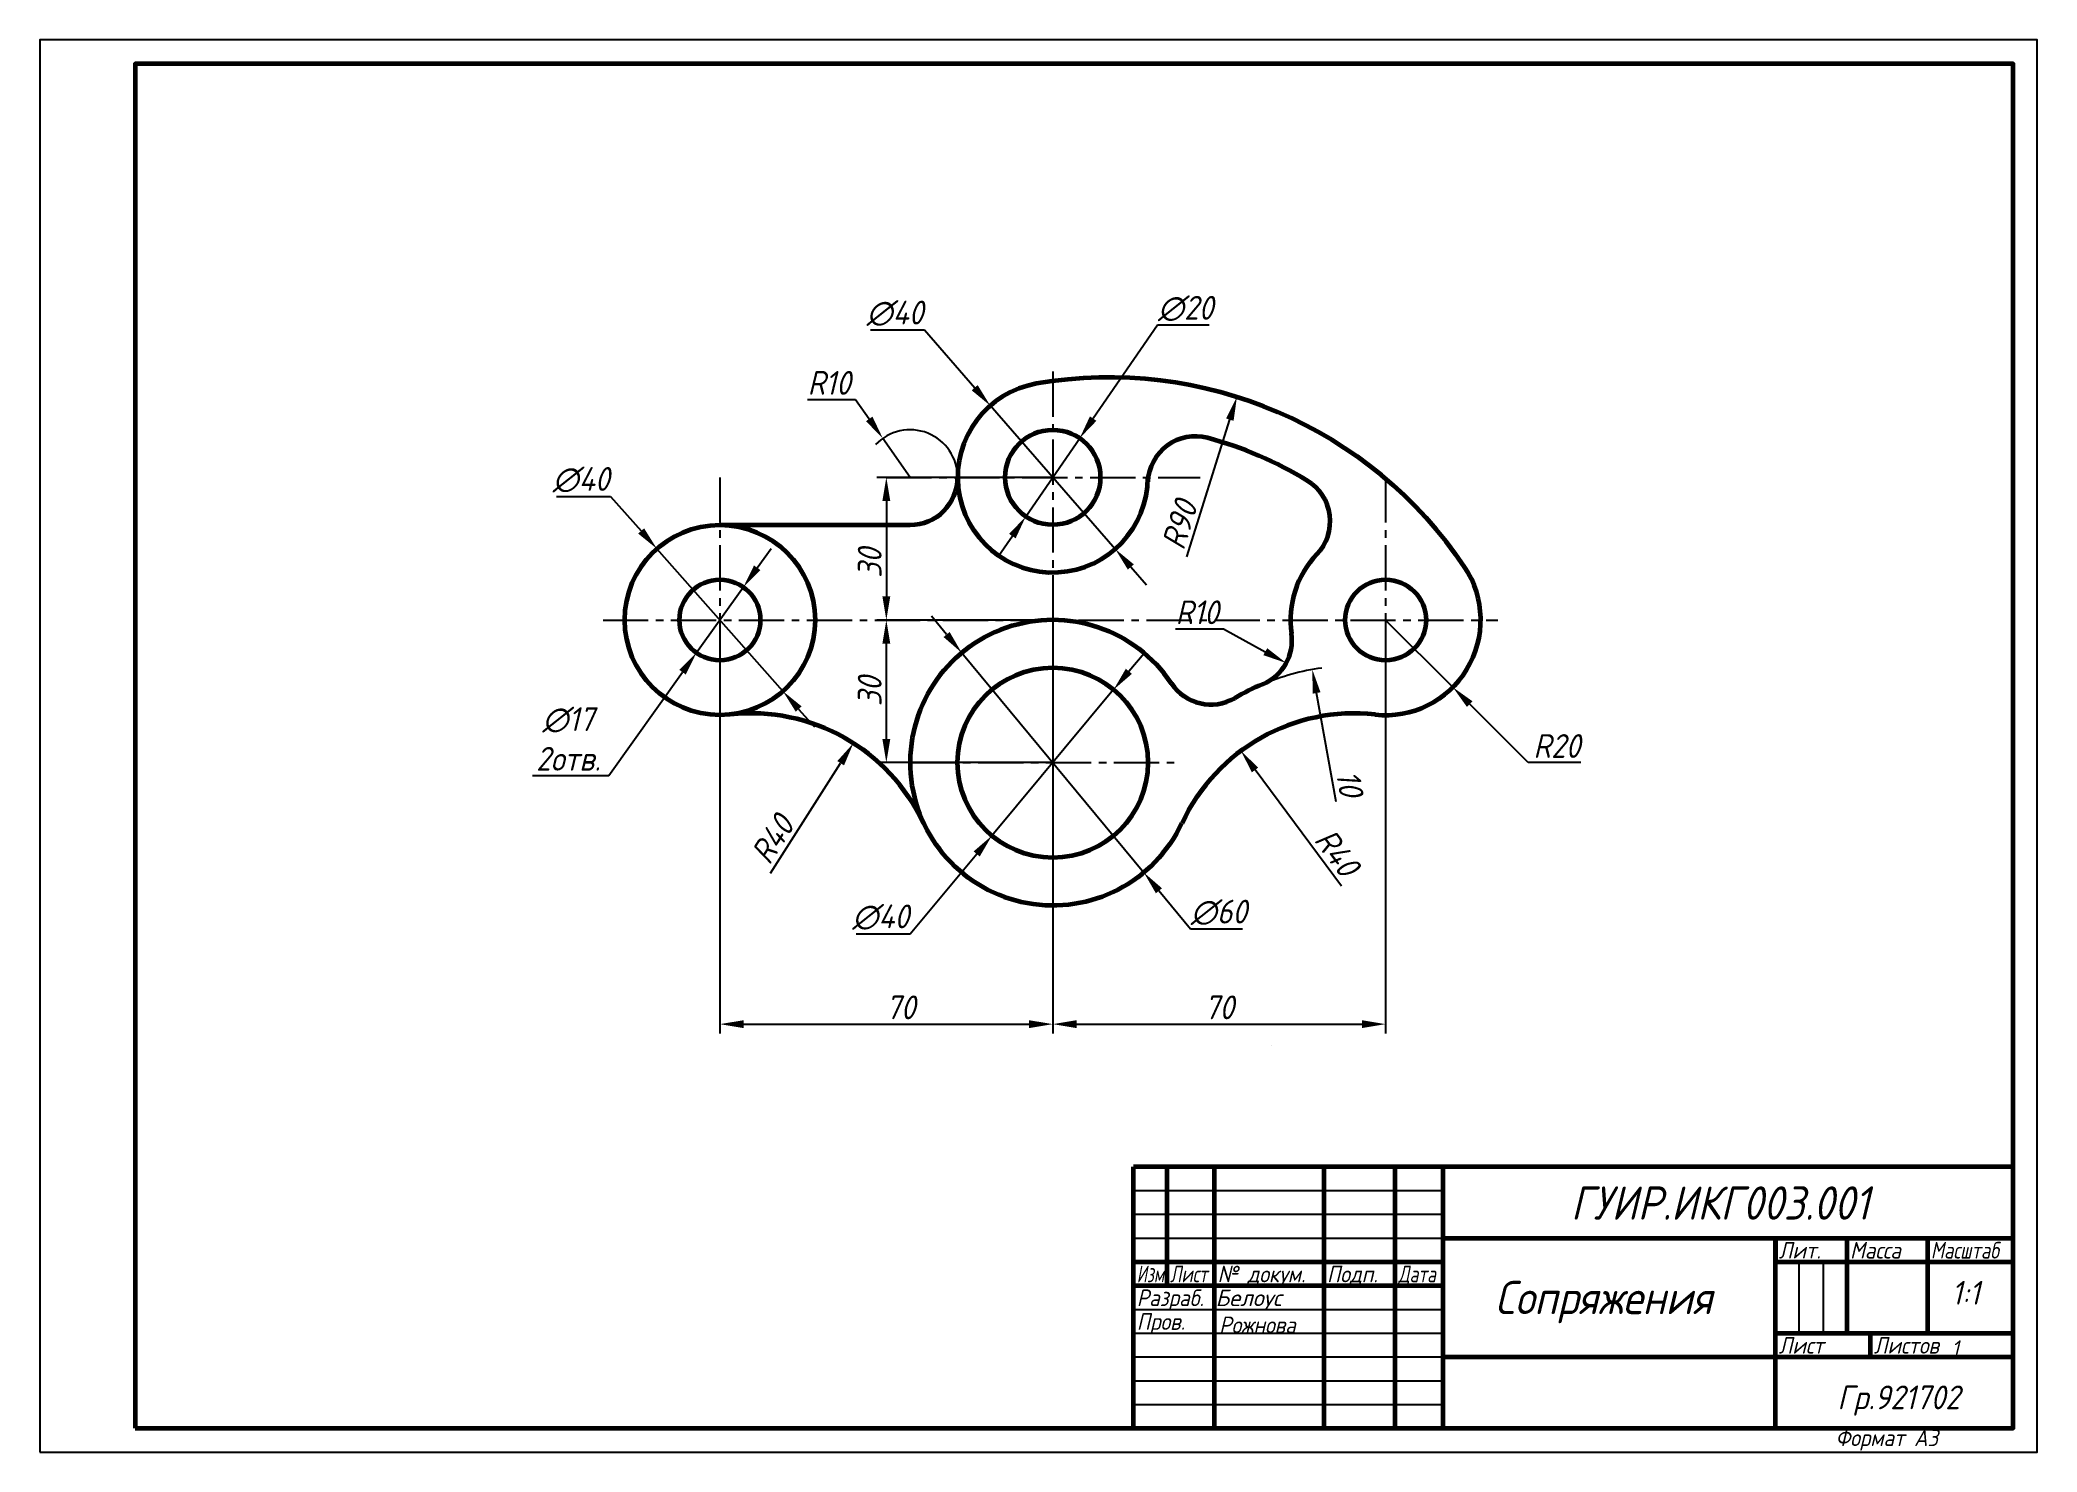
# Model space of a CAD drawing. Header units: millimetres. Extents: x 0 to 420, y 0 to 297.
import ezdxf

# ---------------------------------------------------------------- set-up
doc = ezdxf.new("R2010")
doc.units = ezdxf.units.MM
doc.header["$LTSCALE"] = 0.5
doc.linetypes.add('осевая2', pattern=[28.575, 19.05, -3.175, 3.175, -3.175])
doc.layers.get('0').update_dxf_attribs({"lineweight": 60})
doc.layers.get('Defpoints').update_dxf_attribs({"color": 5})
doc.layers.add('1-оси', color=1, linetype='осевая2')
doc.layers.add('3-размеры', color=6, linetype='Continuous')
doc.layers.add('4-текст', color=7, linetype='Continuous', true_color=0x00ad00)
doc.styles.get("Standard").update_dxf_attribs({"font": 'isocpeui.ttf', "width": 0.9})
doc.dimstyles.new('Standart', dxfattribs={"dimtxt": 5, "dimasz": 5, "dimexe": 2, "dimexo": 0, "dimgap": 1, "dimtad": 1, "dimtoh": 1, "dimdec": 0, "dimtxsty": 'Standard', "dimcen": 2.5, "dimadec": 0, "dimazin": 0, "dimtfac": 1, "dimtdec": 0, "dimtmove": 0, "dimatfit": 3, "dimldrblk": 'DOTSMALL', "dimfxl": 1, "dimarcsym": 0})

# ---------------------------------------------------------------- blocks, each defined once
blk = doc.blocks.new('*D45')
at = {"layer": '3-размеры', "color": 0, "lineweight": -2, "transparency": 16777216}
for p, q in [((150.85, 185.99), (153.75, 190.05)), ((147.94, 181.92), (138.06, 168.08)), ((119.65, 142.32), (135.15, 164.01)), ((103.59, 142.32), (119.65, 142.32))]:
    blk.add_line(p, q, dxfattribs=at)
at = {"layer": '3-размеры', "color": 0, "lineweight": 20, "transparency": 16777216}
for points in [[(150.17, 186.47), (151.52, 185.5), (147.94, 181.92)], [(134.48, 164.5), (135.83, 163.53), (138.06, 168.08)]]:
    blk.add_solid(points, dxfattribs=at)
at = {"layer": 'Defpoints', "color": 0, "lineweight": 20, "transparency": 16777216}
for p in [(147.94, 181.92), (138.06, 168.08)]:
    blk.add_point(p, dxfattribs=at)
at = {"layer": '3-размеры', "color": 0, "transparency": 16777216, "insert": (111.12, 149.98), "char_height": 5, "attachment_point": 5}
blk.add_mtext('∅17\\P2отв.', dxfattribs=at)
blk = doc.blocks.new('_DotSmall')
at = {"color": 0, "linetype": 'ByBlock', "const_width": 0.5}
blk.add_lwpolyline([(-0.0625, 0, 1), (0.0625, 0, 1)], format="xyb", close=True, dxfattribs=at)
blk = doc.blocks.new('*D46')
at = {"layer": '3-размеры', "color": 0, "lineweight": -2, "transparency": 16777216}
for p, q in [((108.64, 201), (120, 201)), ((120, 201), (126.44, 193.72)), ((156.25, 160.02), (129.75, 189.98)), ((159.56, 156.28), (162.88, 152.53))]:
    blk.add_line(p, q, dxfattribs=at)
at = {"layer": '3-размеры', "color": 0, "lineweight": 20, "transparency": 16777216}
for points in [[(127.06, 194.28), (125.81, 193.17), (129.75, 189.98)], [(160.19, 156.83), (158.94, 155.72), (156.25, 160.02)]]:
    blk.add_solid(points, dxfattribs=at)
at = {"layer": 'Defpoints', "color": 0, "lineweight": 20, "transparency": 16777216}
for p in [(129.75, 189.98), (156.25, 160.02)]:
    blk.add_point(p, dxfattribs=at)
at = {"layer": '3-размеры', "color": 0, "transparency": 16777216, "insert": (113.82, 204.5), "char_height": 5, "attachment_point": 5}
blk.add_mtext('∅40', dxfattribs=at)
blk = doc.blocks.new('*D47')
at = {"layer": '3-размеры', "color": 0, "lineweight": -2, "transparency": 16777216}
for p, q in [((229, 164.21), (232.21, 168.05)), ((225.8, 160.36), (200.2, 129.64)), ((183, 109), (197, 125.79)), ((171.64, 109), (183, 109))]:
    blk.add_line(p, q, dxfattribs=at)
at = {"layer": '3-размеры', "color": 0, "lineweight": 20, "transparency": 16777216}
for points in [[(228.36, 164.74), (229.64, 163.67), (225.8, 160.36)], [(196.36, 126.33), (197.64, 125.26), (200.2, 129.64)]]:
    blk.add_solid(points, dxfattribs=at)
at = {"layer": 'Defpoints', "color": 0, "lineweight": 20, "transparency": 16777216}
for p in [(225.8, 160.36), (200.2, 129.64)]:
    blk.add_point(p, dxfattribs=at)
at = {"layer": '3-размеры', "color": 0, "transparency": 16777216, "insert": (176.82, 112.5), "char_height": 5, "attachment_point": 5}
blk.add_mtext('∅40', dxfattribs=at)
blk = doc.blocks.new('*D48')
at = {"layer": '3-размеры', "color": 0, "lineweight": -2, "transparency": 16777216}
for p, q in [((190.67, 171.95), (187.48, 175.8)), ((193.86, 168.1), (232.14, 121.9)), ((242, 110), (235.33, 118.05)), ((252.9, 110), (242, 110))]:
    blk.add_line(p, q, dxfattribs=at)
at = {"layer": '3-размеры', "color": 0, "lineweight": 20, "transparency": 16777216}
for points in [[(191.31, 172.48), (190.03, 171.42), (193.86, 168.1)], [(235.97, 118.58), (234.69, 117.52), (232.14, 121.9)]]:
    blk.add_solid(points, dxfattribs=at)
at = {"layer": 'Defpoints', "color": 0, "lineweight": 20, "transparency": 16777216}
for p in [(193.86, 168.1), (232.14, 121.9)]:
    blk.add_point(p, dxfattribs=at)
at = {"layer": '3-размеры', "color": 0, "transparency": 16777216, "insert": (247.95, 113.5), "char_height": 5, "attachment_point": 5}
blk.add_mtext('∅60', dxfattribs=at)
blk = doc.blocks.new('*D49')
at = {"layer": '3-размеры', "color": 0, "lineweight": -2, "transparency": 16777216}
blk.add_line((273.72, 118.99), (255.55, 143.46), dxfattribs=at)
at = {"layer": '3-размеры', "color": 0, "lineweight": 20, "transparency": 16777216}
blk.add_solid([(256.21, 143.96), (254.88, 142.96), (252.56, 147.47)], dxfattribs=at)
at = {"layer": 'Defpoints', "color": 0, "lineweight": 20, "transparency": 16777216}
for p in [(252.56, 147.47), (276.42, 115.36)]:
    blk.add_point(p, dxfattribs=at)
at = {"layer": '3-размеры', "color": 0, "transparency": 16777216, "insert": (272.81, 126.09), "char_height": 5, "attachment_point": 5, "rotation": 306.6053}
blk.add_mtext('R40', dxfattribs=at)
blk = doc.blocks.new('*D50')
at = {"layer": '3-размеры', "color": 0, "lineweight": -2, "transparency": 16777216}
for p, q in [((238.82, 173.12), (248.91, 173.12)), ((248.91, 173.12), (257.7, 168.34))]:
    blk.add_line(p, q, dxfattribs=at)
at = {"layer": '3-размеры', "color": 0, "lineweight": 20, "transparency": 16777216}
blk.add_solid([(258.1, 169.07), (257.3, 167.61), (262.09, 165.95)], dxfattribs=at)
at = {"layer": 'Defpoints', "color": 0, "lineweight": 20, "transparency": 16777216}
for p in [(253.31, 170.73), (262.09, 165.95)]:
    blk.add_point(p, dxfattribs=at)
at = {"layer": '3-размеры', "color": 0, "transparency": 16777216, "insert": (243.37, 176.62), "char_height": 5, "attachment_point": 5}
blk.add_mtext('R10', dxfattribs=at)
blk = doc.blocks.new('*D51')
at = {"layer": '3-размеры', "color": 0, "lineweight": -2, "transparency": 16777216}
for p, q in [((283, 175), (297.14, 160.86)), ((313, 145), (300.68, 157.32)), ((324.03, 145), (313, 145))]:
    blk.add_line(p, q, dxfattribs=at)
at = {"layer": '3-размеры', "color": 0, "lineweight": 20, "transparency": 16777216}
blk.add_solid([(301.27, 157.91), (300.09, 156.73), (297.14, 160.86)], dxfattribs=at)
at = {"layer": 'Defpoints', "color": 0, "lineweight": 20, "transparency": 16777216}
for p in [(283, 175), (297.14, 160.86)]:
    blk.add_point(p, dxfattribs=at)
at = {"layer": '3-размеры', "color": 0, "transparency": 16777216, "insert": (319.01, 148.5), "char_height": 5, "attachment_point": 5}
blk.add_mtext('R20', dxfattribs=at)
blk = doc.blocks.new('*D52')
at = {"layer": '3-размеры', "color": 0, "lineweight": -2, "transparency": 16777216}
blk.add_line((241.2, 188.26), (250.24, 217.14), dxfattribs=at)
at = {"layer": '3-размеры', "color": 0, "lineweight": 20, "transparency": 16777216}
blk.add_solid([(249.44, 217.39), (251.03, 216.89), (251.73, 221.91)], dxfattribs=at)
at = {"layer": 'Defpoints', "color": 0, "lineweight": 20, "transparency": 16777216}
for p in [(251.73, 221.91), (224.86, 136.01)]:
    blk.add_point(p, dxfattribs=at)
at = {"layer": '3-размеры', "color": 0, "transparency": 16777216, "insert": (239.66, 195.04), "char_height": 5, "attachment_point": 5, "rotation": 72.6312}
blk.add_mtext('R90', dxfattribs=at)
blk = doc.blocks.new('*D53')
at = {"layer": '3-размеры', "color": 0, "lineweight": -2, "transparency": 16777216}
for p, q in [((174.64, 236), (186, 236)), ((186, 236), (196.58, 223.85)), ((226.14, 189.92), (199.86, 220.08)), ((229.42, 186.15), (232.7, 182.38))]:
    blk.add_line(p, q, dxfattribs=at)
at = {"layer": '3-размеры', "color": 0, "lineweight": 20, "transparency": 16777216}
for points in [[(197.21, 224.4), (195.95, 223.3), (199.86, 220.08)], [(230.05, 186.7), (228.79, 185.6), (226.14, 189.92)]]:
    blk.add_solid(points, dxfattribs=at)
at = {"layer": 'Defpoints', "color": 0, "lineweight": 20, "transparency": 16777216}
for p in [(199.86, 220.08), (226.14, 189.92)]:
    blk.add_point(p, dxfattribs=at)
at = {"layer": '3-размеры', "color": 0, "transparency": 16777216, "insert": (179.82, 239.5), "char_height": 5, "attachment_point": 5}
blk.add_mtext('∅40', dxfattribs=at)
blk = doc.blocks.new('*D54')
at = {"layer": '3-размеры', "color": 0, "lineweight": -2, "transparency": 16777216}
for p, q in [((235, 237), (221.5, 217.36)), ((245.9, 237), (235, 237)), ((207.33, 196.76), (218.67, 213.24)), ((204.5, 192.64), (201.67, 188.52))]:
    blk.add_line(p, q, dxfattribs=at)
at = {"layer": '3-размеры', "color": 0, "lineweight": 20, "transparency": 16777216}
for points in [[(220.81, 217.83), (222.18, 216.89), (218.67, 213.24)], [(203.82, 193.11), (205.19, 192.17), (207.33, 196.76)]]:
    blk.add_solid(points, dxfattribs=at)
at = {"layer": 'Defpoints', "color": 0, "lineweight": 20, "transparency": 16777216}
for p in [(218.67, 213.24), (207.33, 196.76)]:
    blk.add_point(p, dxfattribs=at)
at = {"layer": '3-размеры', "color": 0, "transparency": 16777216, "insert": (240.95, 240.5), "char_height": 5, "attachment_point": 5}
blk.add_mtext('∅20', dxfattribs=at)
blk = doc.blocks.new('*D55')
at = {"layer": '3-размеры', "color": 0, "lineweight": -2, "transparency": 16777216}
for p, q in [((161.44, 221.38), (171.53, 221.38)), ((171.53, 221.38), (174.4, 217.29)), ((183, 205), (177.27, 213.19))]:
    blk.add_line(p, q, dxfattribs=at)
blk.add_arc((183, 205), 10, 0, 136.4512, dxfattribs=at)
at = {"layer": '3-размеры', "color": 0, "lineweight": 20, "transparency": 16777216}
blk.add_solid([(175.08, 217.77), (173.72, 216.81), (177.27, 213.19)], dxfattribs=at)
at = {"layer": 'Defpoints', "color": 0, "lineweight": 20, "transparency": 16777216}
for p in [(177.27, 213.19), (183, 205)]:
    blk.add_point(p, dxfattribs=at)
at = {"layer": '3-размеры', "color": 0, "transparency": 16777216, "insert": (165.98, 224.88), "char_height": 5, "attachment_point": 5}
blk.add_mtext('R10', dxfattribs=at)
blk = doc.blocks.new('*D56')
at = {"layer": '3-размеры', "color": 0, "lineweight": -2, "transparency": 16777216}
blk.add_line((153.64, 121.73), (168.39, 144.88), dxfattribs=at)
at = {"layer": '3-размеры', "color": 0, "lineweight": 20, "transparency": 16777216}
blk.add_solid([(167.69, 145.33), (169.1, 144.43), (171.08, 149.1)], dxfattribs=at)
at = {"layer": 'Defpoints', "color": 0, "lineweight": 20, "transparency": 16777216}
for p in [(171.08, 149.1), (149.58, 115.36)]:
    blk.add_point(p, dxfattribs=at)
at = {"layer": '3-размеры', "color": 0, "transparency": 16777216, "insert": (154.05, 128.88), "char_height": 5, "attachment_point": 5, "rotation": 57.4925}
blk.add_mtext('R40', dxfattribs=at)
blk = doc.blocks.new('*D57')
at = {"layer": '3-размеры', "color": 0, "lineweight": -2, "transparency": 16777216}
for p, q in [((143, 175), (143, 88)), ((213, 175), (213, 88)), ((148, 90), (208, 90))]:
    blk.add_line(p, q, dxfattribs=at)
at = {"layer": '3-размеры', "color": 0, "lineweight": 20, "transparency": 16777216}
for points in [[(148, 90.83), (148, 89.17), (143, 90)], [(208, 90.83), (208, 89.17), (213, 90)]]:
    blk.add_solid(points, dxfattribs=at)
at = {"layer": 'Defpoints', "color": 0, "lineweight": 20, "transparency": 16777216}
for p in [(143, 175), (213, 175), (213, 90)]:
    blk.add_point(p, dxfattribs=at)
at = {"layer": '3-размеры', "color": 0, "transparency": 16777216, "insert": (181, 93.53), "char_height": 5, "attachment_point": 5}
blk.add_mtext('70', dxfattribs=at)
blk = doc.blocks.new('*D58')
at = {"layer": '3-размеры', "color": 0, "lineweight": -2, "transparency": 16777216}
for p, q in [((213, 175), (213, 88)), ((283, 175), (283, 88)), ((218, 90), (278, 90))]:
    blk.add_line(p, q, dxfattribs=at)
at = {"layer": '3-размеры', "color": 0, "lineweight": 20, "transparency": 16777216}
for points in [[(218, 90.83), (218, 89.17), (213, 90)], [(278, 90.83), (278, 89.17), (283, 90)]]:
    blk.add_solid(points, dxfattribs=at)
at = {"layer": 'Defpoints', "color": 0, "lineweight": 20, "transparency": 16777216}
for p in [(213, 175), (283, 175), (283, 90)]:
    blk.add_point(p, dxfattribs=at)
at = {"layer": '3-размеры', "color": 0, "transparency": 16777216, "insert": (248, 93.53), "char_height": 5, "attachment_point": 5}
blk.add_mtext('70', dxfattribs=at)
blk = doc.blocks.new('*D59')
at = {"layer": '3-размеры', "color": 0, "lineweight": -2, "transparency": 16777216}
for p, q in [((213, 205), (176, 205)), ((178, 200), (178, 180)), ((213, 175), (176, 175))]:
    blk.add_line(p, q, dxfattribs=at)
at = {"layer": '3-размеры', "color": 0, "lineweight": 20, "transparency": 16777216}
for points in [[(177.17, 200), (178.83, 200), (178, 205)], [(177.17, 180), (178.83, 180), (178, 175)]]:
    blk.add_solid(points, dxfattribs=at)
at = {"layer": 'Defpoints', "color": 0, "lineweight": 20, "transparency": 16777216}
for p in [(213, 205), (178, 175), (213, 175)]:
    blk.add_point(p, dxfattribs=at)
at = {"layer": '3-размеры', "color": 0, "transparency": 16777216, "insert": (174.5, 187), "char_height": 5, "attachment_point": 5, "rotation": 90}
blk.add_mtext('30', dxfattribs=at)
blk = doc.blocks.new('*D60')
at = {"layer": '3-размеры', "color": 0, "lineweight": -2, "transparency": 16777216}
for p, q in [((213.18, 175), (176, 175)), ((178, 150), (178, 170)), ((213, 145), (176, 145))]:
    blk.add_line(p, q, dxfattribs=at)
at = {"layer": '3-размеры', "color": 0, "lineweight": 20, "transparency": 16777216}
for points in [[(177.17, 170), (178.83, 170), (178, 175)], [(177.17, 150), (178.83, 150), (178, 145)]]:
    blk.add_solid(points, dxfattribs=at)
at = {"layer": 'Defpoints', "color": 0, "lineweight": 20, "transparency": 16777216}
for p in [(178, 175), (213.18, 175), (213, 145)]:
    blk.add_point(p, dxfattribs=at)
at = {"layer": '3-размеры', "color": 0, "transparency": 16777216, "insert": (174.5, 160), "char_height": 5, "attachment_point": 5, "rotation": 90}
blk.add_mtext('30', dxfattribs=at)
blk = doc.blocks.new('*D61')
at = {"layer": '3-размеры', "color": 0, "lineweight": -2, "transparency": 16777216}
blk.add_line((272.58, 136.79), (268.48, 159.66), dxfattribs=at)
blk.add_arc((276.42, 115.36), 50, 97.8702, 112.6552, dxfattribs=at)
at = {"layer": '3-размеры', "color": 0, "lineweight": 20, "transparency": 16777216}
blk.add_solid([(269.3, 159.8), (267.66, 159.51), (267.59, 164.58)], dxfattribs=at)
at = {"layer": 'Defpoints', "color": 0, "lineweight": 20, "transparency": 16777216}
for p in [(267.59, 164.58), (276.42, 115.36)]:
    blk.add_point(p, dxfattribs=at)
at = {"layer": '3-размеры', "color": 0, "transparency": 16777216, "insert": (275.45, 140.62), "char_height": 5, "attachment_point": 5, "rotation": 280.162}
blk.add_mtext('10', dxfattribs=at)

msp = doc.modelspace()

# ---------------------------------------------------------------- linework, layer by layer
for p, q in [((143, 195), (183, 195)), ((365, 45), (365, 40))]:
    msp.add_line(p, q)
at = {"lineweight": 60}
for p, q in [((415, 60), (230, 60)), ((230, 5), (230, 60)), ((237, 60), (237, 35)), ((247, 5), (247, 60)), ((270, 60), (270, 5)), ((285, 5), (285, 60)), ((295, 60), (295, 5)), ((295, 45), (415, 45)), ((365, 5), (365, 45)), ((380, 45), (380, 25)), ((397, 25), (397, 45)), ((230, 40), (295, 40)), ((365, 40), (415, 40)), ((230, 35), (295, 35)), ((365, 25), (415, 25)), ((385, 20), (385, 25)), ((295, 20), (415, 20))]:
    msp.add_line(p, q, dxfattribs=at)
at = {"lineweight": -3}
for p, q in [((230, 55), (295, 55)), ((230, 50), (295, 50)), ((230, 45), (295, 45)), ((370, 25), (370, 40)), ((375, 40), (375, 25)), ((230, 30), (295, 30)), ((230, 25), (295, 25)), ((230, 20), (295, 20)), ((230, 15), (295, 15)), ((230, 10), (295, 10))]:
    msp.add_line(p, q, dxfattribs=at)
at = {"lineweight": 60}
msp.add_lwpolyline([(20, 5), (415, 5), (415, 292), (20, 292)], close=True, dxfattribs=at)
for centre, radius in [((213, 205), 10), ((143, 175), 20), ((143, 175), 8.5), ((283, 175), 8.5), ((213, 145), 20)]:
    msp.add_circle(centre, radius)
for centre, radius, start, end in [((213, 205), 20, 99.7567, 0), ((224.86, 136.01), 90, 33.8462, 99.7567), ((242.97, 203.63), 10, 75.0094, 177.383), ((224.86, 136.01), 80, 58.5934, 75.0094), ((183, 205), 10, 270, 0), ((261.34, 195.76), 10, 316.2198, 58.5934), ((283, 175), 20, 136.2198, 188.1777), ((283, 175), 20, 263.7002, 33.8462), ((213, 145), 30, 33.7622, 334.9509), ((253.31, 170.73), 10, 292.6552, 8.1777), ((246.25, 167.23), 10, 213.7622, 300.1789), ((276.42, 115.36), 50, 112.6552, 120.1789), ((149.58, 115.36), 40, 25.0491, 96.2998), ((276.42, 115.36), 40, 83.7002, 154.9509)]:
    msp.add_arc(centre, radius, start, end)
at = {"layer": '1-оси'}
for p, q in [((213, 227.27), (213, 94)), ((143, 205), (143, 145)), ((178, 205), (244, 205)), ((283, 205), (283, 145)), ((118.42, 175), (306.58, 175)), ((183, 145), (240, 145))]:
    msp.add_line(p, q, dxfattribs=at)
at = {"layer": '1-оси', "linetype": 'осевая2', "lineweight": 20}
msp.add_line((259, 85.5), (259, 85.5), dxfattribs=at)
msp.add_line((259, 85.5), (259, 85.5), dxfattribs=at)
at = {"layer": 'Defpoints'}
msp.add_lwpolyline([(0, 0), (420, 0), (420, 297), (0, 297)], close=True, dxfattribs=at)

# ---------------------------------------------------------------- texts
at = {"lineweight": -3, "width": 0.9}
msp.add_text('Формат А3', height=3.5, dxfattribs=at).set_placement((377.6, 1.25))
at = {"layer": '4-текст', "lineweight": 50, "width": 0.9}
for s, height, p in [('ГУИР.ИКГ003.001', 7, (321.96, 48.88)), ('1:1', 5, (402, 31)), ('Рожнова', 3.5, (248, 25))]:
    msp.add_text(s, height=height, dxfattribs=at).set_placement(p)
at = {"layer": '4-текст', "lineweight": -3}
for s, width, p in [('Лит.', 0.9, (365.67, 40.7)), ('Масса', 0.9, (380.67, 40.7)), ('Масштаб', 0.8, (397.67, 40.7)), ('Изм.', 0.7, (230.67, 35.7)), ('Лист', 0.75, (237.67, 35.7)), ('№ докум.', 0.9, (247.67, 35.7)), ('Подп.', 0.9, (270.67, 35.7)), ('Дата', 0.75, (285.67, 35.7)), ('Разраб.', 0.9, (230.67, 30.7)), ('Пров.', 0.9, (230.67, 25.7)), ('Лист', 0.9, (365.67, 20.7)), ('Листов', 0.9, (385.67, 20.7))]:
    msp.add_text(s, height=3.5, dxfattribs=dict(at, width=width)).set_placement(p)
at = {"layer": '4-текст', "lineweight": 50}
msp.add_text('Белоус', height=3.5, dxfattribs=at).set_placement((247.23, 30.69))
at = {"layer": '4-текст', "lineweight": 20, "width": 0.9}
for s, height, p in [('Сопряжения', 7, (306, 29)), ('1', 3.5, (402, 20)), ('Гр.921702', 5, (378, 9))]:
    msp.add_text(s, height=height, dxfattribs=at).set_placement(p)

# ---------------------------------------------------------------- dimensions: what is measured, and where the dimension line sits
at = {"layer": '3-размеры'}
for p1, p2, picture, middle in [((207.33, 196.76), (218.67, 213.24), '*D54', (240.95, 237)), ((226.14, 189.92), (199.86, 220.08), '*D53', (179.82, 236)), ((156.25, 160.02), (129.75, 189.98), '*D46', (113.82, 201)), ((193.86, 168.1), (232.14, 121.9), '*D48', (247.95, 110)), ((225.8, 160.36), (200.2, 129.64), '*D47', (176.82, 109))]:
    dim = msp.add_diameter_dim_2p(p1=p1, p2=p2, dimstyle='Standart', dxfattribs=at)
    dim.commit()
    dim.dimension.update_dxf_attribs({"geometry": picture, "text_midpoint": middle, "dimtype": 163})
dim = msp.add_radius_dim(center=(183, 205), mpoint=(177.27, 213.19), dimstyle='Standart', dxfattribs=at)
dim.commit()
dim.dimension.update_dxf_attribs({"geometry": '*D55', "text_midpoint": (165.98, 224.88)})
for center, mpoint, picture, middle in [((224.86, 136.01), (251.73, 221.91), '*D52', (243, 194)), ((253.31, 170.73), (262.09, 165.95), '*D50', (243.37, 173.12)), ((283, 175), (297.14, 160.86), '*D51', (319.01, 145)), ((149.58, 115.36), (171.08, 149.1), '*D56', (157, 127)), ((276.42, 115.36), (252.56, 147.47), '*D49', (270, 124))]:
    dim = msp.add_radius_dim(center=center, mpoint=mpoint, dimstyle='Standart', dxfattribs=at)
    dim.commit()
    dim.dimension.update_dxf_attribs({"geometry": picture, "text_midpoint": middle, "dimtype": 164})
for p1, p2, picture, middle in [((213, 205), (213, 175), '*D59', (178, 187)), ((213, 145), (213.18, 175), '*D60', (178, 160))]:
    dim = msp.add_linear_dim(base=(178, 175), p1=p1, p2=p2, angle=90, dimstyle='Standart', dxfattribs=at)
    dim.commit()
    dim.dimension.update_dxf_attribs({"geometry": picture, "text_midpoint": middle, "dimtype": 160})
dim = msp.add_diameter_dim_2p(p1=(147.94, 181.92), p2=(138.06, 168.08), text='<>\\P2отв.', dimstyle='Standart', dxfattribs=at)
dim.commit()
dim.dimension.update_dxf_attribs({"geometry": '*D45', "text_midpoint": (111.12, 142.32), "dimtype": 163})
for base, p1, p2, picture, middle in [((213, 90), (143, 175), (213, 175), '*D57', (181, 90)), ((283, 90), (213, 175), (283, 175), '*D58', (248, 90))]:
    dim = msp.add_linear_dim(base=base, p1=p1, p2=p2, dimstyle='Standart', dxfattribs=at)
    dim.commit()
    dim.dimension.update_dxf_attribs({"geometry": picture, "text_midpoint": middle, "dimtype": 160})
dim = msp.add_radius_dim(center=(276.42, 115.36), mpoint=(267.59, 164.58), text='10', dimstyle='Standart', dxfattribs=at)
dim.commit()
dim.dimension.update_dxf_attribs({"geometry": '*D61', "text_midpoint": (272, 140), "dimtype": 164})

doc.saveas('drawing.dxf')
